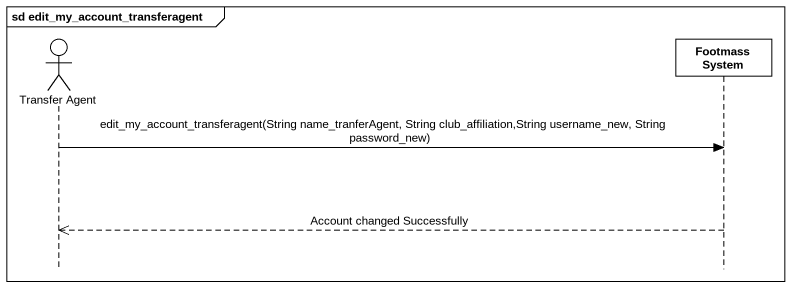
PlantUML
@startuml
mainframe sd edit_my_account_transferagent
hide footbox
actor "Transfer Agent" as Transfer_Agent
participant "Footmass System" as Footmass_System

Transfer_Agent -> Footmass_System : edit_my_account_transferagent(String name_tranferAgent, String club_affiliation,String username_new, String password_new)
Footmass_System -->> Transfer_Agent : Account changed Successfully
@enduml
